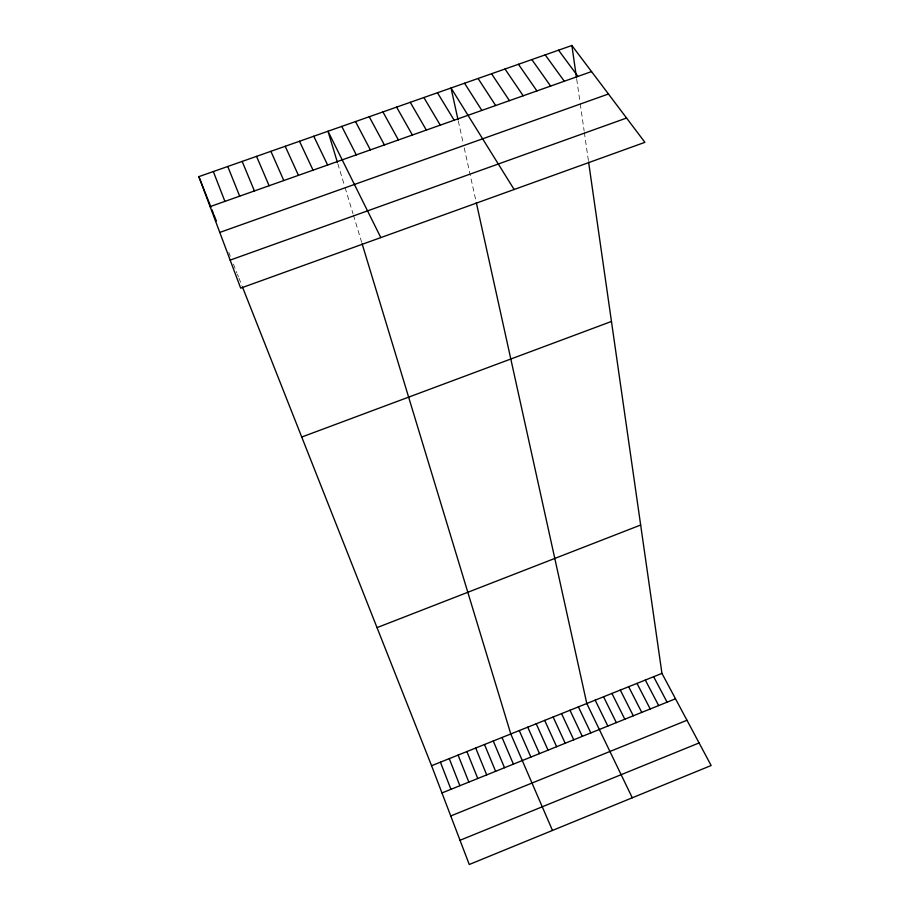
<?xml version="1.0" encoding="UTF-8"?>
<svg xmlns="http://www.w3.org/2000/svg" width="910" height="910" viewBox="0 0 910 910"><rect width="100%" height="100%" fill="white"/><g stroke="black" fill="none" stroke-linecap="round" stroke-linejoin="round"><path stroke-width="0.68" stroke-dasharray="4.55 3.41" d="M228.785 252.377L230.321 256.279M233.404 264.082L236.941 273.046M237.453 274.331L238.454 276.856M238.943 278.119L241.935 285.683M337.837 163.755L344.708 186.379M345.083 187.608L353.023 213.816M353.433 215.147L361.725 242.492M458.322 121.075L463.133 142.859M464.236 147.886L476.01 201.281M576.712 79.147L580.068 102.58M580.25 103.865L584.152 131.017M584.345 132.394L588.417 160.763"/><path stroke-width="1.36" d="M460.016 840.283L699.085 742.947M450.746 815.963L686.982 720.265M441.964 792.94L675.504 698.778M661.945 673.389L711.142 765.515L469.253 864.5L431.579 765.719L661.945 673.389L588.599 162.071M377.024 627.627L640.663 525.024M301.733 437.039L611.463 321.458M230.162 260.112L626.569 118.038M219.776 232.425L608.449 94.003M210.108 206.627L591.545 71.583M198.858 176.642L571.878 45.5L644.894 142.335L240.672 288.14L198.858 176.642L210.961 207.275M558.558 50.186L577.93 76.406M545.204 54.873L564.291 81.229M531.838 59.582L550.618 86.075M518.438 64.291L536.923 90.92M505.004 69.012L523.193 95.778M491.548 73.744L509.441 100.646M478.068 78.476L495.666 105.526M464.555 83.231L481.856 110.417M514.139 189.496L451.03 87.986L458.037 119.779M437.46 92.763L454.147 120.222M423.878 97.541L440.258 125.148M410.262 102.318L426.335 130.073M396.612 107.118L412.378 135.01M382.939 111.93L398.398 139.958M369.244 116.742L384.395 144.917M653.642 676.71L667.087 702.179M355.514 121.565L370.359 149.888M645.327 680.054L658.658 705.58M636.989 683.387L650.218 708.981M628.651 686.731L641.755 712.393M341.762 126.399L356.288 154.871M620.302 690.076L633.292 715.806M611.941 693.431L624.817 719.218M380.812 237.59L327.987 131.245L337.451 162.481M603.569 696.787L616.332 722.642M595.185 700.143L607.835 726.066M313.757 136.25L327.646 165.017M632.279 797.786L586.791 703.51L476.305 202.577M578.396 706.877L590.817 732.925M569.978 710.244L582.286 736.361M299.492 141.266L313.063 170.17M561.561 713.622L573.744 739.807M553.121 717L565.19 743.254M285.205 146.282L298.446 175.346M544.68 720.39L556.636 746.712M536.217 723.78L548.059 750.159M527.755 727.17L539.482 753.628M270.896 151.322L283.806 180.533M519.28 730.571L530.883 757.086M552.472 830.443L510.794 733.972L362.112 243.766M256.552 156.361L269.121 185.731M502.036 737.487L513.399 764.138M493.265 741.002L504.515 767.721M484.495 744.516L495.609 771.305M242.174 161.423L254.413 190.941M475.702 748.043L486.702 774.899M466.898 751.569L477.773 778.494M227.762 166.484L239.671 196.15M458.094 755.095L468.843 782.099M211.95 209.766L213.429 213.52M213.918 214.771L216.352 220.925M242.435 286.923L431.579 765.719M449.267 758.633L459.891 785.705M213.327 171.558L224.906 201.383M440.429 762.182L450.939 789.323M571.878 45.5L576.519 77.828"/></g></svg>
